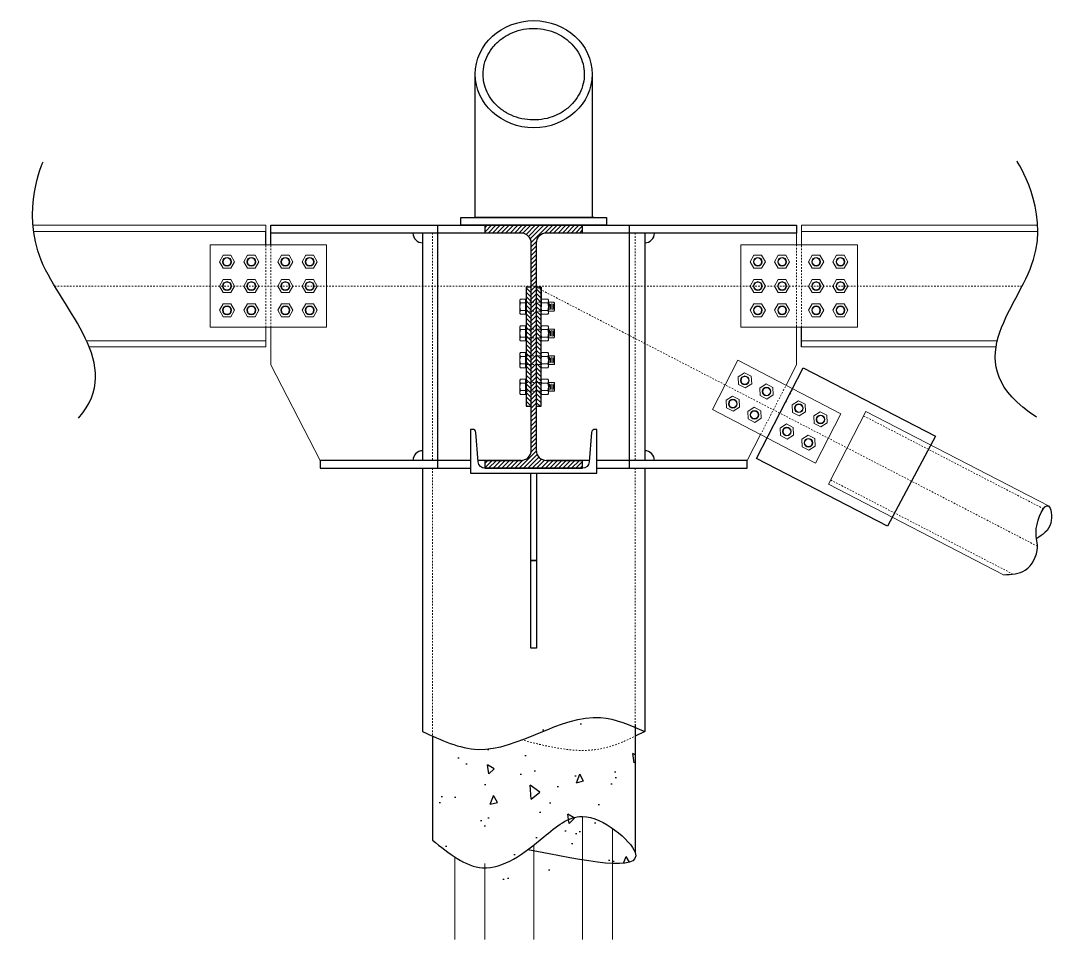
# Model space of a CAD drawing. Header units: millimetres. Extents: x -6949 to 83354, y -55091 to 16861.
# Drawn here: x 48418 to 50540, y -47430 to -45539 of the extents above; entities that cross this region are included whole.
import ezdxf

# ---------------------------------------------------------------- set-up
doc = ezdxf.new("R2010")
doc.units = ezdxf.units.MM
doc.linetypes.add('Tratto', pattern=[6.35, 3.175, -3.175])
for name, color, linetype, lineweight in [('armatura', 1, 'Continuous', 15), ('bulloni', 5, 'Continuous', 18), ('S-BEAM', 7, 'Continuous', 18), ('S-FSTN', 7, 'Continuous', 18), ('SEZIONI acciaio - Steel sections', 220, 'Continuous', 25), ('tratteggio', 7, 'Tratto', 15)]:
    doc.layers.add(name, color=color, linetype=linetype, lineweight=lineweight)
pattern_1 = [(97.99999999999994, (31944.27023550892, 8086.892362454419), (133.7503869756615, 124.7242640742402), [19.05, -209.55]), (42.99999999999998, (31944.27023550892, 8086.892362454419), (-165.5653578596747, 101.6510164397211), [15.24, -167.64058417]), (148.4514447, (31955.41606577402, 8097.28601732698), (-31.81496541808689, 226.3752749455984), [16.1900088, -178.0902446]), (94.18419999999993, (31906.51847837467, 8120.884197257452), (212.6308214575585, 173.3191781519976), [28.57499999999998, -314.3249999999996]), (144.63555761, (31924.23767975531, 8135.32746547112), (-25.01907201273977, 341.9860465484119), [24.28502314, -267.13560816]), (39.18415117000006, (31906.51847837467, 8120.884197257452), (-25.01907199466581, 341.9860465502691), [22.85996707, -251.45973192]), (68.99999999999997, (31932.95233505975, 8131.262117123821), (177.4476824217981, 44.24267626722601), [19.05, -209.55]), (13.99999999999999, (31932.95233505975, 8131.262117123821), (-95.52470523653865, 169.1736630259935), [15.24, -167.64]), (119.451445, (31947.73964196233, 8134.949006774295), (81.92297625256279, 213.4163396781142), [16.1900088, -178.0899376]), (85.49999999999999, (31944.27023550892, 8086.892362454419), (-60.76996064075318, 58.87364395551975), [0, -165.608, 0, -170.18, 0, -168.275]), (55.49999999999997, (31944.27023550892, 8086.892362454419), (-29.73759449722127, 116.6905752081068), [0, -97.02799999999999, 0, -161.798, 0, -64.135]), (15.49999999999997, (31906.36933970355, 8044.799153249725), (94.98510361520712, 96.93017124016839), [0, -63.49999999999999, 0, -198.12, 0, -262.8899999999999]), (5.499999999999974, (31889.37342230202, 8025.923274682602), (80.2222037187988, 127.0950780119338), [0, -82.55, 0, -131.572, 0, -186.69])]

# ---------------------------------------------------------------- blocks, each defined once
blk = doc.blocks.new('*U272')
at = {"layer": 'bulloni'}
for p, q in [((-35.61435235855606, 13.69999999999709), (-34.35795235855767, 15.58845726810978)), ((-35.61435235855606, 13.69999999999709), (-35.61435235855606, -13.70000000001164)), ((-34.35795235855767, 15.58845726810978), (-24.11435235855606, 15.58845726810978)), ((-34.35795235855767, 7.794228634054889), (-24.11435235855606, 7.794228634054889)), ((-24.11435235855606, 15.58845726810978), (-24.11435235855606, -15.58845726812433)), ((-24.11435235855606, 12.5), (-23.61435235855606, 12.5)), ((-23.61435235855606, 12.5), (-23.61435235855606, -12.5)), ((7.985647650384635, 13.69999999999709), (9.242047650390305, 15.58845726810978)), ((7.985647650384635, 13.69999999999709), (7.985647650384635, -13.69999999999709)), ((9.242047650390305, 15.58845726810978), (21.72924765038624, 15.58845726810978)), ((9.242047650390305, 7.794228634054889), (21.72924765038624, 7.794228634054889)), ((22.98564765038464, 13.69999999999709), (21.72924765038624, 15.58845726810978)), ((22.98564765038464, 13.69999999999709), (22.98564765038464, -13.69999999999709)), ((34.61435235855606, 9), (22.98564765038464, 9)), ((25.72050890014361, -6.5), (24.9934109167807, 6.5)), ((28.13661297898943, -5), (27.57730683794216, 5)), ((30.72050890014361, -6.5), (29.9934109167807, 6.5)), ((33.13661297898943, -5), (32.57730683794216, 5)), ((34.61435235855606, 9), (35.61435235855606, 8)), ((34.61435235855606, 9), (34.61435235855606, -9)), ((35.61435235855606, 8), (35.61435235855606, -8)), ((-35.61435235855606, -13.70000000001164), (-34.35795235855767, -15.58845726812433)), ((-24.11435235855606, -7.794228634069441), (-34.35795235855767, -7.794228634069441)), ((-34.35795235855767, -15.58845726812433), (-24.11435235855606, -15.58845726812433)), ((-24.11435235855606, -12.5), (-23.61435235855606, -12.5)), ((7.985647650384635, -13.69999999999709), (9.242047650390305, -15.58845726812433)), ((21.72924765038624, -7.794228634069441), (9.242047650390305, -7.794228634069441)), ((9.242047650390305, -15.58845726812433), (21.72924765038624, -15.58845726812433)), ((22.98564765038464, -13.69999999999709), (21.72924765038624, -15.58845726812433)), ((34.61435235855606, -9), (22.98564765038464, -9)), ((35.61435235855606, -8), (34.61435235855606, -9))]:
    blk.add_line(p, q, dxfattribs=at)
for centre, radius, start, end in [((-28.94209791729372, 11.69134295108961), 6.672254441261562, 144.2621470837138, 215.7378529162862), ((-10.80993459351157, 0), 24.80441776504056, 161.6858187882967, 198.3141812117033), ((-22.61435235855606, 10), 1, 180, 270), ((14.65790209164697, 11.69134295108961), 6.672254441261562, 144.2621470837138, 215.7378529162862), ((32.79006541542913, 0), 24.80441776504056, 161.6858187882967, 198.3141812117033), ((16.31339320912957, 11.69134295108961), 6.672254441261562, 324.2621470837138, 35.73785291628619), ((-1.81877011465258, 0), 24.80441776504056, 341.6858187882967, 18.3141812117033), ((-28.94209791729372, -11.69134295108961), 6.672254441261839, 144.2621470837138, 215.7378529162862), ((-22.61435235855606, -10), 1, 90, 180), ((14.65790209164697, -11.69134295108961), 6.672254441261839, 144.2621470837138, 215.7378529162862), ((16.31339320912957, -11.69134295108961), 6.672254441261839, 324.2621470837138, 35.73785291628619)]:
    blk.add_arc(centre, radius, start, end, dxfattribs=at)
at = {"layer": 'tratteggio'}
for points in [[(-22.61435235855606, 9), (7.985647650384635, 9)], [(-22.61435235855606, -9), (7.985647650384635, -8.999999999992724)]]:
    blk.add_lwpolyline(points, dxfattribs=at)
blk = doc.blocks.new('*U285')
at = {"layer": 'bulloni', "color": 0, "linetype": 'ByBlock', "lineweight": -2, "transparency": 16777216}
for p in [(0, 0), (-3.367778697655221e-15, -55), (-6.735557395310443e-15, -110), (-1.010333609296566e-14, -165)]:
    blk.add_blockref('*U272', p, dxfattribs=at)
blk = doc.blocks.new('*U275')
at = {"layer": 'bulloni'}
blk.add_lwpolyline([(-15.58845726812069, 0), (-7.794228634058527, -13.5), (7.794228634058527, -13.5), (15.58845726812069, 0), (7.794228634058527, 13.5), (-7.794228634058527, 13.5)], close=True, dxfattribs=at)
for radius in [9, 7.875]:
    blk.add_circle((3.637978807091713e-12, -7.275957614183426e-12), radius, dxfattribs=at)
blk = doc.blocks.new('*U276')
at = {"color": 0, "linetype": 'ByBlock', "lineweight": -2, "transparency": 16777216}
for p in [(0, 0), (50.00000000000364, 0), (-3.061620822990098e-15, -50.00006246897829), (50.00000000000364, -50.00006246897829), (-6.123241645980196e-15, -100.0001249379566), (50.00000000000363, -100.0001249379566)]:
    blk.add_blockref('*U275', p, dxfattribs=at)
blk = doc.blocks.new('*U277')
at = {"layer": 'bulloni'}
blk.add_lwpolyline([(-15.58845726812069, 0), (-7.794228634058527, -13.5), (7.794228634058527, -13.5), (15.58845726812069, 0), (7.794228634058527, 13.5), (-7.794228634058527, 13.5)], close=True, dxfattribs=at)
for radius in [9, 7.875]:
    blk.add_circle((3.637978807091713e-12, -7.275957614183426e-12), radius, dxfattribs=at)
blk = doc.blocks.new('*U278')
at = {"color": 0, "linetype": 'ByBlock', "lineweight": -2, "transparency": 16777216}
for p in [(0, 0), (50.00000000000364, 0), (-3.061620822990098e-15, -50.00006246897829), (50.00000000000364, -50.00006246897829), (-6.123241645980196e-15, -100.0001249379566), (50.00000000000363, -100.0001249379566)]:
    blk.add_blockref('*U277', p, dxfattribs=at)
blk = doc.blocks.new('*U281')
at = {"layer": 'bulloni'}
blk.add_lwpolyline([(-15.58845726812069, 0), (-7.794228634058527, -13.5), (7.794228634058527, -13.5), (15.58845726812069, 0), (7.794228634058527, 13.5), (-7.794228634058527, 13.5)], close=True, dxfattribs=at)
for radius in [9, 7.875]:
    blk.add_circle((3.637978807091713e-12, -7.275957614183426e-12), radius, dxfattribs=at)
blk = doc.blocks.new('*U273')
at = {"color": 0, "linetype": 'ByBlock', "lineweight": -2, "transparency": 16777216}
for p in [(0, 0), (50.00000000000364, 0), (-3.061620822990098e-15, -50.00006246897829), (50.00000000000364, -50.00006246897829), (-6.123241645980196e-15, -100.0001249379566), (50.00000000000363, -100.0001249379566)]:
    blk.add_blockref('*U281', p, dxfattribs=at)
blk = doc.blocks.new('*U279')
at = {"layer": 'bulloni'}
blk.add_lwpolyline([(-15.58845726812069, 0), (-7.794228634058527, -13.5), (7.794228634058527, -13.5), (15.58845726812069, 0), (7.794228634058527, 13.5), (-7.794228634058527, 13.5)], close=True, dxfattribs=at)
for radius in [9, 7.875]:
    blk.add_circle((3.637978807091713e-12, -7.275957614183426e-12), radius, dxfattribs=at)
blk = doc.blocks.new('*U280')
at = {"color": 0, "linetype": 'ByBlock', "lineweight": -2, "transparency": 16777216}
for p in [(0, 0), (50.00000000000364, 0), (-3.061620822990098e-15, -50.00006246897829), (50.00000000000364, -50.00006246897829), (-6.123241645980196e-15, -100.0001249379566), (50.00000000000363, -100.0001249379566)]:
    blk.add_blockref('*U279', p, dxfattribs=at)
blk = doc.blocks.new('*U274')
at = {"layer": 'bulloni'}
blk.add_lwpolyline([(-15.58845726812069, 0), (-7.794228634058527, -13.5), (7.794228634058527, -13.5), (15.58845726812069, 0), (7.794228634058527, 13.5), (-7.794228634058527, 13.5)], close=True, dxfattribs=at)
for radius in [9, 7.875]:
    blk.add_circle((3.637978807091713e-12, -7.275957614183426e-12), radius, dxfattribs=at)
blk = doc.blocks.new('*U282')
at = {"color": 0, "linetype": 'ByBlock', "lineweight": -2, "transparency": 16777216}
for p in [(0, 0), (50.00000000000364, 0), (-3.30654635769863e-15, -54.00000000001268), (50.00000000000364, -54.00000000001268)]:
    blk.add_blockref('*U274', p, dxfattribs=at)
blk = doc.blocks.new('*U283')
at = {"layer": 'bulloni'}
blk.add_lwpolyline([(-15.58845726812069, 0), (-7.794228634058527, -13.5), (7.794228634058527, -13.5), (15.58845726812069, 0), (7.794228634058527, 13.5), (-7.794228634058527, 13.5)], close=True, dxfattribs=at)
for radius in [9, 7.875]:
    blk.add_circle((3.637978807091713e-12, -7.275957614183426e-12), radius, dxfattribs=at)
blk = doc.blocks.new('*U284')
at = {"color": 0, "linetype": 'ByBlock', "lineweight": -2, "transparency": 16777216}
for p in [(0, 0), (50.00000000000364, 0), (-3.30654635769863e-15, -54.00000000001268), (50.00000000000364, -54.00000000001268)]:
    blk.add_blockref('*U283', p, dxfattribs=at)

msp = doc.modelspace()

# ---------------------------------------------------------------- hatches: boundary and pattern name
h = msp.add_hatch()
h.set_pattern_fill('ANSI31', color=256, scale=2, angle=90)
h.set_pattern_definition([(135, (34473.37819988318, 874.7247263976678), (-4.490128060534577, -4.490128060534577), [])])
h.paths.add_polyline_path([(49468.27867988169, -46087.6438333592), (49458.07867987871, -46087.6438333592), (49458.07867987871, -46118.6438333592), (49468.27867988169, -46118.6438333592)])
h.paths.add_polyline_path([(49488.67867988765, -46093.04877123328), (49478.47867988467, -46087.77877131545), (49478.47867988467, -46118.6438333592), (49488.67867988765, -46118.6438333592)])
h.paths.add_polyline_path([(49488.67867988765, -46087.6438333592), (49478.47867988467, -46087.6438333592), (49478.47867988467, -46087.77877131545), (49488.67867988765, -46093.04877123328)])
h.paths.add_polyline_path([(49488.67867988765, -46118.6438333592), (49478.47867988467, -46118.6438333592), (49478.47867988467, -46136.64383335919), (49488.67867988765, -46136.64383335919)])
h.paths.add_polyline_path([(49468.27867988169, -46118.6438333592), (49458.07867987871, -46118.6438333592), (49458.07867987871, -46119.6438333592), (49458.07867987871, -46136.6438333592), (49468.27867988169, -46136.6438333592)])
h.paths.add_polyline_path([(49468.27867988169, -46136.6438333592), (49458.07867987871, -46136.6438333592), (49458.07867987871, -46173.6438333592), (49468.27867988169, -46173.6438333592)])
h.paths.add_polyline_path([(49488.67867988765, -46136.64383335919), (49478.47867988467, -46136.64383335919), (49478.47867988467, -46173.6438333592), (49488.67867988765, -46173.6438333592), (49488.67867988765, -46168.9438333592)])
h.paths.add_polyline_path([(49488.67867988765, -46173.6438333592), (49478.47867988467, -46173.6438333592), (49478.47867988467, -46332.6438333592), (49488.67867988765, -46332.6438333592)])
h.paths.add_polyline_path([(49468.27867988169, -46173.6438333592), (49458.07867987871, -46173.6438333592), (49458.07867987871, -46332.64383335921), (49468.27867988169, -46332.64383335921)])
h = msp.add_hatch()
h.set_pattern_fill('AR-CONC', color=256, angle=47.99999999999998)
h.set_pattern_definition(pattern_1)
edge = h.paths.add_edge_path()
edge.add_spline(control_points=[(49681.87867827227, -47020.17220082116), (49695.47706609162, -47014.50701398869), (49720.59796255678, -46994.96827856673), (49523.5375774796, -46939.69697558537), (49407.86498935916, -47075.94307268377), (49283.91825379639, -47019.63937593927), (49244.87867826768, -47001.90536776534)], knot_values=[0, 0, 0, 0, 45.40762748929205, 140.6166082208578, 401.1580139626918, 520.9526918642199, 520.9526918642199, 520.9526918642199, 520.9526918642199], degree=3, periodic=0)
edge.add_spline(control_points=[(49443.19587679616, -47017.89157532087), (49482.56559983713, -47031.25685117752), (49544.3604605131, -47052.23503684061), (49657.84079028584, -47030.18655901644), (49681.87867827227, -47020.17220082116)], knot_values=[520.9526918642199, 520.9526918642199, 520.9526918642199, 520.9526918642199, 661.8701943812187, 742.137317059071, 742.137317059071, 742.137317059071, 742.137317059071], degree=3, periodic=0)
edge.add_line((49681.87867827227, -47020.17220082116), (49681.87867827228, -47250.76535946264))
edge.add_spline(control_points=[(49681.87867827228, -47250.76535946262), (49672.91242669033, -47225.84314724203), (49578.82240083346, -47144.92597454923), (49482.0064109319, -47231.3941270634), (49373.82010579605, -47313.12856255745), (49298.95817890739, -47252.96098235397), (49264.8786782677, -47225.57080989578)], knot_values=[0, 3.080913302255794e-11, 3.080913302255794e-11, 3.080913302255794e-11, 131.2395490403192, 220.7361039430126, 362.0852820981834, 480.2025657033868, 480.2025657033868, 480.2025657033868, 480.2025657033868], degree=3, periodic=0)
edge.add_line((49264.8786782677, -47225.57080989578), (49264.87867826768, -47010.91573556609))
h = msp.add_hatch()
h.set_pattern_fill('AR-CONC', color=256, angle=47.99999999999998)
h.set_pattern_definition(pattern_1)
edge = h.paths.add_edge_path()
edge.add_spline(control_points=[(49526.06607581162, -47193.74402714779), (49540.85339281643, -47183.59164348505), (49566.89832658435, -47171.55628614203), (49598.57790960839, -47180.99197387443), (49611.31607581277, -47187.01605460233)], knot_values=[296.9434305999085, 296.9434305999085, 296.9434305999085, 296.9434305999085, 348.9630166630676, 385.4239193755278, 385.4239193755278, 385.4239193755278, 385.4239193755278], degree=3, periodic=0)
edge.add_line((49611.31607581277, -47187.01605460233), (49611.31607581277, -47271.65036585449))
edge.add_spline(control_points=[(49611.31607581277, -47271.65036585449), (49586.63215523664, -47268.96842577574), (49557.28829562451, -47263.98630146752), (49526.06607581164, -47258.07700311739)], knot_values=[599.1185761200541, 599.1185761200541, 599.1185761200541, 599.1185761200541, 659.9619776189662, 659.9619776189662, 659.9619776189662, 659.9619776189662], degree=3, periodic=0)
edge.add_line((49526.06607581164, -47258.07700311739), (49526.06607581164, -47193.74402714779))
edge = h.paths.add_edge_path()
edge.add_spline(control_points=[(49611.31607581277, -47187.01605460233), (49622.7294748724, -47192.41363194682), (49633.88893729143, -47199.52589417019), (49643.87867827227, -47207.2665677634)], knot_values=[385.4239193755278, 385.4239193755278, 385.4239193755278, 385.4239193755278, 418.0928943327669, 418.0928943327669, 418.0928943327669, 418.0928943327669], degree=3, periodic=0)
edge.add_line((49643.87867827227, -47207.2665677634), (49643.87867827227, -47273.77426136851))
edge.add_spline(control_points=[(49643.87867827222, -47273.77426136851), (49634.35755871997, -47273.72431607352), (49623.39471978106, -47272.96272623321), (49611.31607581277, -47271.6503658545)], knot_values=[569.345923827709, 569.345923827709, 569.345923827709, 569.345923827709, 599.1185761200541, 599.1185761200541, 599.1185761200541, 599.1185761200541], degree=3, periodic=0)
edge.add_line((49611.31607581277, -47271.6503658545), (49611.31607581277, -47187.01605460233))
edge = h.paths.add_edge_path()
edge.add_spline(control_points=[(49643.87867827227, -47207.2665677634), (49662.87099530119, -47221.9829980674), (49698.82602635318, -47263.35270825857), (49672.38620127207, -47273.92380435426), (49643.87867827222, -47273.77426136851)], knot_values=[418.0928943327669, 418.0928943327669, 418.0928943327669, 418.0928943327669, 480.2025657033868, 569.345923827709, 569.345923827709, 569.345923827709, 569.345923827709], degree=3, periodic=0)
edge.add_line((49643.87867827228, -47273.77426136851), (49643.87867827228, -47207.2665677634))
edge = h.paths.add_edge_path()
edge.add_spline(control_points=[(49526.06607581164, -47258.07700311738), (49504.98215960833, -47254.08653889091), (49483.04169110275, -47249.67327340411), (49461.10122259717, -47245.26000791731)], knot_values=[659.9619776189662, 659.9619776189662, 659.9619776189662, 659.9619776189662, 701.0486519943026, 701.0486519943026, 701.0486519943026, 701.0486519943026], degree=3, periodic=0)
edge.add_spline(control_points=[(49264.8786782677, -47225.57080989578), (49298.95817890739, -47252.96098235397), (49373.82010579605, -47313.12856255745), (49465.87918099021, -47243.57820187501), (49515.41270732969, -47201.05820619014), (49526.06607581162, -47193.74402714779)], knot_values=[0, 0, 0, 0, 118.1172836052034, 259.4664617603742, 296.9434305999085, 296.9434305999085, 296.9434305999085, 296.9434305999085], degree=3, periodic=0)
edge.add_line((49526.06607581162, -47193.74402714779), (49526.06607581162, -47258.07700311738))
at = {"layer": 'SEZIONI acciaio - Steel sections'}
h = msp.add_hatch(dxfattribs=at)
h.set_pattern_fill('ANSI31', color=256, scale=2)
h.set_pattern_definition([(45, (34473.37819988318, 874.7247263976678), (-4.490128060534577, 4.490128060534577), [])])
h.paths.add_polyline_path([(49573.37867988318, -45960.14383335897), (49373.37867988318, -45960.14383335897), (49373.37867988318, -45976.14383335943), (49447.27867988169, -45976.14383335943, -0.414213562373095), (49468.27867988169, -45997.14383335943), (49468.27867988169, -46423.1438333592, -0.4142135623730951), (49447.27867988146, -46444.14383335943), (49373.37867988318, -46444.14383335943), (49373.37867988318, -46460.14383335897), (49573.37867988318, -46460.14383335897), (49573.37867988318, -46444.14383335943), (49499.4786798849, -46444.14383335943, -0.4142135623730951), (49478.47867988467, -46423.1438333592), (49478.47867988467, -45997.14383335943, -0.4142135623730951), (49499.47867988467, -45976.14383335943), (49573.37867988318, -45976.14383335943)])

# ---------------------------------------------------------------- linework, layer by layer
for p, q in [((49244.87867988309, -45976.14383335943), (49244.87867988309, -46444.14383335855)), ((49701.87867988325, -45976.14383335943), (49701.87867988325, -46444.14383335855))]:
    msp.add_line(p, q)
for points in [[(49597.75787237685, -45944.1438333585), (49353.25787237685, -45944.1438333585), (49353.25787237685, -45649.16232696921)], [(49593.49948738547, -45649.16232696921), (49593.49948738547, -45944.1438333585)], [(48922.36766120465, -46000.14383336337), (48922.3676612044, -45972.6438333602)], [(49447.27867987967, -45976.14383335943), (48932.36966120435, -45976.14383335943), (48932.36966120435, -45960.14383335897), (50014.38769855796, -45960.14383335897), (50014.38769855796, -45976.14383335943), (49499.47867988265, -45976.14383335943)], [(48932.36966120468, -46000.14383336328), (48932.36966120468, -45976.14383335943)], [(49276.24664552703, -46460.14383335901), (49276.24664552701, -46444.14383335855), (49276.24664552701, -45960.14383335897)], [(49623.37867988116, -45960.14383335897), (49323.37867988116, -45960.14383335897)], [(49670.51071423933, -46460.14383335901), (49670.51071423933, -46444.14383335855), (49670.51071423933, -45960.14383335897)], [(49458.07867987871, -46087.6438333592), (49458.07867987871, -46119.6438333592)], [(49488.67867988765, -46087.6438333592), (49488.67867988765, -46127.6438333592)], [(50024.38969855797, -46210.14383335897), (50024.38969855797, -46170.14383335894)], [(49343.37867988116, -46444.14383335854), (49033.99016683553, -46444.14383335856), (49033.99016683553, -46460.14383335903), (49343.37867988116, -46460.143833359)], [(49447.27887477029, -46444.14383335853), (49358.89867988112, -46444.14383335854)], [(49587.85867988119, -46444.14383335852), (49499.47848466622, -46444.14383335853)], [(49603.37867988116, -46460.14383335899), (49912.76719292679, -46460.14383335897), (49912.76719292679, -46444.1438333585), (49603.37867988116, -46444.14383335852)], [(49244.87867988309, -46460.14383335901), (49244.87867826768, -47001.90536776534)], [(49373.10340842963, -46460.143833359), (49573.65395133269, -46460.14383335899)], [(49701.87867988308, -46460.14383335898), (49701.87867489529, -47001.90536629387)], [(49681.87867827227, -46987.52507130571), (49681.87867827228, -47250.76535946264)], [(49264.87867826768, -47010.91603226793), (49264.8786782677, -47225.57080989578)], [(49701.87867827227, -47001.90536776529), (49681.87867827227, -47011.78420451428)]]:
    msp.add_lwpolyline(points)
for points in [[(49323.37867988116, -45944.1438333585), (49623.37867988116, -45944.1438333585), (49623.37867988116, -45960.14383335897), (49323.37867988116, -45960.14383335897)], [(49468.27867988169, -46087.6438333592), (49458.07867987871, -46087.6438333592), (49458.07867987871, -46332.64383335921), (49468.27867988169, -46332.64383335921)], [(49488.67867988765, -46087.6438333592), (49478.47867988467, -46087.6438333592), (49478.47867988467, -46332.6438333592), (49488.67867988765, -46332.6438333592)], [(50299.97796738253, -46394.04793322423), (50201.15341642962, -46579.34150604573), (49931.79713835583, -46440.17222333774), (50028.09720491047, -46253.57431602876)], [(49467.37867988116, -46470.143833359), (49479.37867988116, -46470.143833359), (49479.37867988116, -46650.143833359), (49467.37867988116, -46650.143833359)], [(49467.37867988116, -46650.143833359), (49479.37867988116, -46650.143833359), (49479.37867988116, -46830.143833359), (49467.37867988116, -46830.143833359)]]:
    msp.add_lwpolyline(points, close=True)
msp.add_lwpolyline([(49587.60936523219, -46447.26026647096, -0.3910205504225789), (49573.65395133269, -46460.143833359), (49373.10340842962, -46460.143833359, -0.3910205504225789), (49359.14799453012, -46447.26026647096), (49354.29402255668, -46386.58561680302, 0.3910205504225791), (49347.31631560691, -46380.143833359), (49343.37867988116, -46380.143833359), (49343.37867988116, -46470.143833359), (49603.37867988116, -46470.143833359), (49603.37867988116, -46380.143833359), (49599.44104415538, -46380.143833359, 0.391020550422579), (49592.46333720563, -46386.58561680302)], format="xyb", close=True)
for centre, start, end in [((49244.87867988308, -45976.14371581674), 180, 270), ((49701.87867988327, -45976.14371581674), 270, 0), ((49244.87867988308, -46444.14383335855), 90, 180), ((49701.87867988327, -46444.14383335855), 0, 90)]:
    msp.add_arc(centre, 20, start, end)
msp.add_ellipse((49473.37867988116, -45649.16232696921), major_axis=(-120.1208075043105, 0), ratio=0.9177586774549009)
msp.add_open_spline([(49369.25790574443, -45649.16232696921), (49369.25790574443, -45653.19399163), (49369.54443522663, -45657.22566278174), (49371.07929375259, -45667.97319121661), (49372.85438740245, -45674.63264928941), (49377.96601017303, -45687.48148122651), (49381.30293640724, -45693.67052374619), (49389.41007353365, -45705.28314650783), (49394.18044367347, -45710.70601376733), (49404.949739667, -45720.50749809766), (49410.94841262529, -45724.88530137429), (49423.89400921816, -45732.35851094456), (49430.84033352953, -45735.45324800273), (49445.33852588657, -45740.18589244654), (49452.88959173381, -45741.8233818083), (49468.21373691778, -45743.54742636255), (49475.98592850001, -45743.63383325865), (49491.3537390411, -45742.25046569845), (49498.94846619613, -45740.78081002743), (49513.57470251065, -45736.36936377142), (49520.60539511441, -45733.42796156081), (49533.75481705012, -45726.238765513), (49539.87291767055, -45721.99161618389), (49550.90847501365, -45712.42277169091), (49555.82563461071, -45707.10188395958), (49564.24514091171, -45695.6612413181), (49567.74760458204, -45689.54222570116), (49573.20092780488, -45676.80060399669), (49575.15217567528, -45670.17837983598), (49577.43522598234, -45656.72735403037), (49577.76730494697, -45649.89850931706), (49576.80156575154, -45636.32803782343), (49575.50362070147, -45629.58627190093), (49571.32174497389, -45616.48484575687), (49568.43741970899, -45610.12537996103), (49561.18982255219, -45598.08517139671), (49556.82628928488, -45592.40505263811), (49546.80183768657, -45582.00957186991), (49541.1410490163, -45577.29502503492), (49528.78087614443, -45569.08347185535), (49522.08200308809, -45565.58719467704), (49507.97184195546, -45560.0075693675), (49500.56131021804, -45557.9247180513), (49485.40183319342, -45555.29110595837), (49477.65375995593, -45554.7405731412), (49462.21612945238, -45555.20357656878), (49454.52747036414, -45556.21707317034), (49439.60164797564, -45559.75011492168), (49432.36533327272, -45562.26935178183), (49418.70671956526, -45568.6710629102), (49412.2851192844, -45572.55296396462), (49400.56434913819, -45581.46566800635), (49395.26558894674, -45586.49569429659), (49386.02761576347, -45597.43938181643), (49382.08840666895, -45603.35225208433), (49375.72879841466, -45615.76983080689), (49373.30805886719, -45622.27402804566), (49370.07321487401, -45635.57309976801), (49369.25790574443, -45642.3677535346), (49369.25790574443, -45649.16232696921)], degree=3, knots=[0, 0, 0, 0, 0.1303226114483561, 0.1303226114483561, 0.3500718599047945, 0.3500718599047945, 0.5698211083612329, 0.5698211083612329, 0.7895703568176713, 0.7895703568176713, 1.00931960527411, 1.00931960527411, 1.229068853730548, 1.229068853730548, 1.448818102186986, 1.448818102186986, 1.668567350643424, 1.668567350643424, 1.888316599099863, 1.888316599099863, 2.108065847556301, 2.108065847556301, 2.327815096012739, 2.327815096012739, 2.547564344469178, 2.547564344469178, 2.767313592925616, 2.767313592925616, 2.987062841382054, 2.987062841382054, 3.206812089838492, 3.206812089838492, 3.426561338294931, 3.426561338294931, 3.646310586751369, 3.646310586751369, 3.866059835207807, 3.866059835207807, 4.085809083664246, 4.085809083664246, 4.305558332120684, 4.305558332120684, 4.525307580577123, 4.525307580577123, 4.745056829033562, 4.745056829033562, 4.96480607749, 4.96480607749, 5.184555325946439, 5.184555325946439, 5.404304574402878, 5.404304574402878, 5.624053822859317, 5.624053822859317, 5.843803071315755, 5.843803071315755, 6.063552319772194, 6.063552319772194, 6.283185307179586, 6.283185307179586, 6.283185307179586, 6.283185307179586])
for points in [[(48536.97642490455, -46356.75269264138), (48633.87409522501, -46246.29553670384), (48371.40643386636, -46026.59508328472), (48464.11127323832, -45829.53269615774), (48464.11127323832, -45829.53269615774)], [(50507.88811228322, -46355.19337874031), (50338.34235774961, -46244.73622280277), (50600.81001910826, -46025.03576938365), (50467.42485909476, -45827.97338225666), (50467.42485909476, -45827.97338225666)]]:
    msp.add_open_spline(points, degree=3)
for points in [[(50440.23500019077, -46679.40427832477), (50484.66117559974, -46669.96140167496), (50509.68285305666, -46623.04575772174), (50507.4738045117, -46583.96214290554), (50532.23953334928, -46537.50378489678), (50537.15351883522, -46573.21751232244), (50508.28797072623, -46604.76995936463)], [(49244.87867826768, -47001.90536776534), (49358.8790497848, -47038.71134754432), (49611.07249461045, -46973.28741849004), (49701.87867827227, -47001.90536776529)], [(49264.8786782677, -47225.57080989578), (49368.27323455814, -47282.67823862248), (49494.39159947281, -47218.85231758413), (49573.42577481928, -47176.86145587885), (49681.87867827228, -47250.76535946264), (49461.10122259717, -47245.26000791731)]]:
    msp.add_spline(points, degree=3)
at = {"layer": 'armatura'}
for points in [[(49573.59606378723, -47176.86510538636), (49573.59606378725, -47429.78521514352)], [(49635.50056738873, -47201.12171282215), (49635.52321111795, -47429.78521514352)], [(49473.37867827001, -47235.92830866628), (49473.37867827002, -47429.78521514352)], [(49311.22354223951, -47260.41449120815), (49311.22354223952, -47429.78521514352)], [(49373.14502612623, -47282.84229585712), (49373.15443598376, -47429.78521514352)], [(49373.1612927528, -47273.87290784289), (49373.16129275281, -47429.78521514352)]]:
    msp.add_lwpolyline(points, dxfattribs=at)
at = {"layer": 'S-BEAM'}
for p, q in [((50014.38769855796, -46000.14383335892), (50014.38769855796, -45972.64383335892)), ((50510.39062212886, -45960.14383335896), (50024.38969855797, -45960.14383335897)), ((50024.38969855797, -45960.14383335892), (50024.38969855797, -46000.14383335892)), ((50510.65900001648, -45972.64383335896), (50024.38969855797, -45972.64383335897)), ((50510.65900001648, -45972.64383335897), (50024.38969855797, -45972.64383335898)), ((50510.65900001648, -45972.64383335897), (50024.38969855797, -45972.64383335898)), ((50024.38969855797, -46000.14383335892), (50024.38969855797, -45972.64383335892)), ((48922.36766120631, -46170.14383336339), (48922.36766120631, -46210.14383336019)), ((48932.36966120373, -46170.1438333633), (48932.36966120435, -46247.45898060269)), ((50014.38769855796, -46170.14383335894), (50014.38769855796, -46247.45898060269)), ((48553.40702246147, -46197.64383335897), (48922.36766120626, -46197.64383335897)), ((48558.75352181875, -46210.14383336317), (48922.36766120636, -46210.14383336341)), ((50024.38969855797, -46197.64383335898), (50427.30134322764, -46197.64383335897)), ((50427.30134322764, -46197.64383335897), (50024.38969855797, -46197.64383335897)), ((50427.30134322764, -46197.64383335897), (50024.38969855797, -46197.64383335897)), ((50424.73353796082, -46210.14383335897), (50024.38969855797, -46210.14383335897)), ((49033.99016683553, -46444.1438333585), (48932.36966120435, -46247.45898060269)), ((49992.53476538572, -46289.51206765289), (50014.38800643312, -46247.45838260144)), ((50079.75784844207, -46493.15781614958), (50157.0109221972, -46343.63573552138)), ((49912.76719292679, -46444.1438333585), (49940.22853622429, -46390.80429872879))]:
    msp.add_line(p, q, dxfattribs=at)
msp.add_lwpolyline([(48444.49959744886, -45972.64383336011), (48922.3676612044, -45972.6438333602), (48922.3676612044, -45960.1438333602), (48443.16926731771, -45960.14383336011)], dxfattribs=at)
at = {"layer": 'S-FSTN'}
for p, q in [((48807.36866120468, -46000.14383336429), (48807.36866120605, -46170.14383336429)), ((49047.36866120467, -46000.14383336236), (48807.36866120468, -46000.14383336429)), ((49047.36866120467, -46000.14383336236), (48807.36866120468, -46000.14383336429)), ((48807.36866120468, -46000.14383336429), (48807.36866120605, -46170.14383336429)), ((49047.36866120605, -46170.14383336235), (49047.36866120467, -46000.14383336236)), ((49047.36866120605, -46170.14383336235), (49047.36866120467, -46000.14383336236)), ((49899.38869855797, -46170.14383335892), (49899.38869855797, -46000.14383335892)), ((49899.38869855797, -46000.14383335892), (50139.38869855797, -46000.14383335892)), ((50139.38869855797, -46000.14383335892), (50139.38869855797, -46170.14383335892)), ((48807.36866120605, -46170.14383336431), (49047.36866120605, -46170.14383336237)), ((48807.36866120605, -46170.14383336431), (49047.36866120605, -46170.14383336237)), ((50139.38869855797, -46170.14383335894), (49899.38869855797, -46170.14383335894))]:
    msp.add_line(p, q, dxfattribs=at)
msp.add_lwpolyline([(50105.40273484086, -46348.16402502632), (49893.32704813319, -46237.95867450246), (49840.99876375276, -46339.23922867649), (50053.07445046043, -46449.44457920035)], close=True, dxfattribs=at)
for points in [[(50157.01094762886, -46343.63568629883), (50532.2395333494, -46537.50378489684)], [(50440.23500019077, -46679.40427832477), (50079.75787387373, -46493.15776692702)]]:
    msp.add_lwpolyline(points, dxfattribs=at)
at = {"layer": 'SEZIONI acciaio - Steel sections'}
msp.add_lwpolyline([(49373.37867988116, -45960.14383335897), (49573.37867988116, -45960.14383335897), (49573.37867988116, -45976.14383335943), (49499.47867988265, -45976.14383335943, 0.4142135623730946), (49478.47867988265, -45997.14383335943), (49478.47867988265, -46423.14383335897, 0.414213562373095), (49499.47867988265, -46444.14383335943), (49573.37867988116, -46444.14383335943), (49573.37867988116, -46460.14383335897), (49373.37867988116, -46460.14383335897), (49373.37867988116, -46444.14383335943), (49447.27867987967, -46444.14383335943, 0.414213562373095), (49468.27867987967, -46423.14383335897), (49468.27867987967, -45997.14383335943, 0.4142135623730952), (49447.27867987967, -45976.14383335943), (49373.37867988116, -45976.14383335943)], format="xyb", close=True, dxfattribs=at)
at = {"layer": 'tratteggio'}
for p, q in [((48922.36766120604, -46170.14383336339), (48922.36766120467, -46000.14383336337)), ((48932.36966120604, -46170.1438333633), (48932.36966120468, -46000.14383336328)), ((48487.55856926672, -46085.14389736144), (50478.33826209805, -46085.14388878545)), ((50509.70968551019, -46620.58144909328), (49473.37879988786, -46085.14383335895)), ((50522.24598719052, -46543.59631671155), (50152.42074702128, -46352.51994568145)), ((50084.34807418774, -46484.27350811259), (50459.603404211, -46678.15542552237))]:
    msp.add_line(p, q, dxfattribs=at)
for points in [[(49264.87867988308, -45976.14383335943), (49264.87867988311, -46444.14383335855)], [(49681.87867988328, -45976.14383335943), (49681.87867988325, -46444.14383335855)], [(50014.38769855796, -46000.14383335892), (50014.38769855796, -46170.14383335894)], [(50024.38969855797, -46170.14383335894), (50024.38969855797, -46000.14383335892)], [(49940.228624413, -46390.8041286717), (49992.53476538572, -46289.5120676529)], [(49953.78940478063, -46397.8510022525), (50006.35568268263, -46296.69412165877)], [(49264.87867826767, -46460.14383335901), (49264.87867826771, -47011.18749306095)], [(49681.87868149869, -46460.14383335901), (49681.87868149865, -46993.30898283483)]]:
    msp.add_lwpolyline(points, dxfattribs=at)
msp.add_spline([(49701.87867827227, -47001.90536776529), (49613.79834613129, -47037.08115640351), (49448.77570710646, -47019.36357094382)], degree=3, dxfattribs=at)

# ---------------------------------------------------------------- block references
for name, p in [('*U276', (48842.36866120495, -46035.143833364)), ('*U273', (49934.38869855688, -46035.14383335863))]:
    msp.add_blockref(name, p)
at = {"xscale": -1}
for name, p in [('*U278', (49012.36866120496, -46035.14383336262)), ('*U280', (50104.38869855689, -46035.14383335725))]:
    msp.add_blockref(name, p, dxfattribs=at)
at = {"xscale": -1, "rotation": 152.6761095661622}
msp.add_blockref('*U282', (49883.19899414732, -46327.27509249187), dxfattribs=at)
at = {"rotation": 152.6761095661595}
msp.add_blockref('*U284', (50038.67352905626, -46407.60359921241), dxfattribs=at)
at = {"layer": 'bulloni'}
msp.add_blockref('*U285', (49480.69303223726, -46127.6438333592), dxfattribs=at)

doc.saveas('drawing.dxf')
